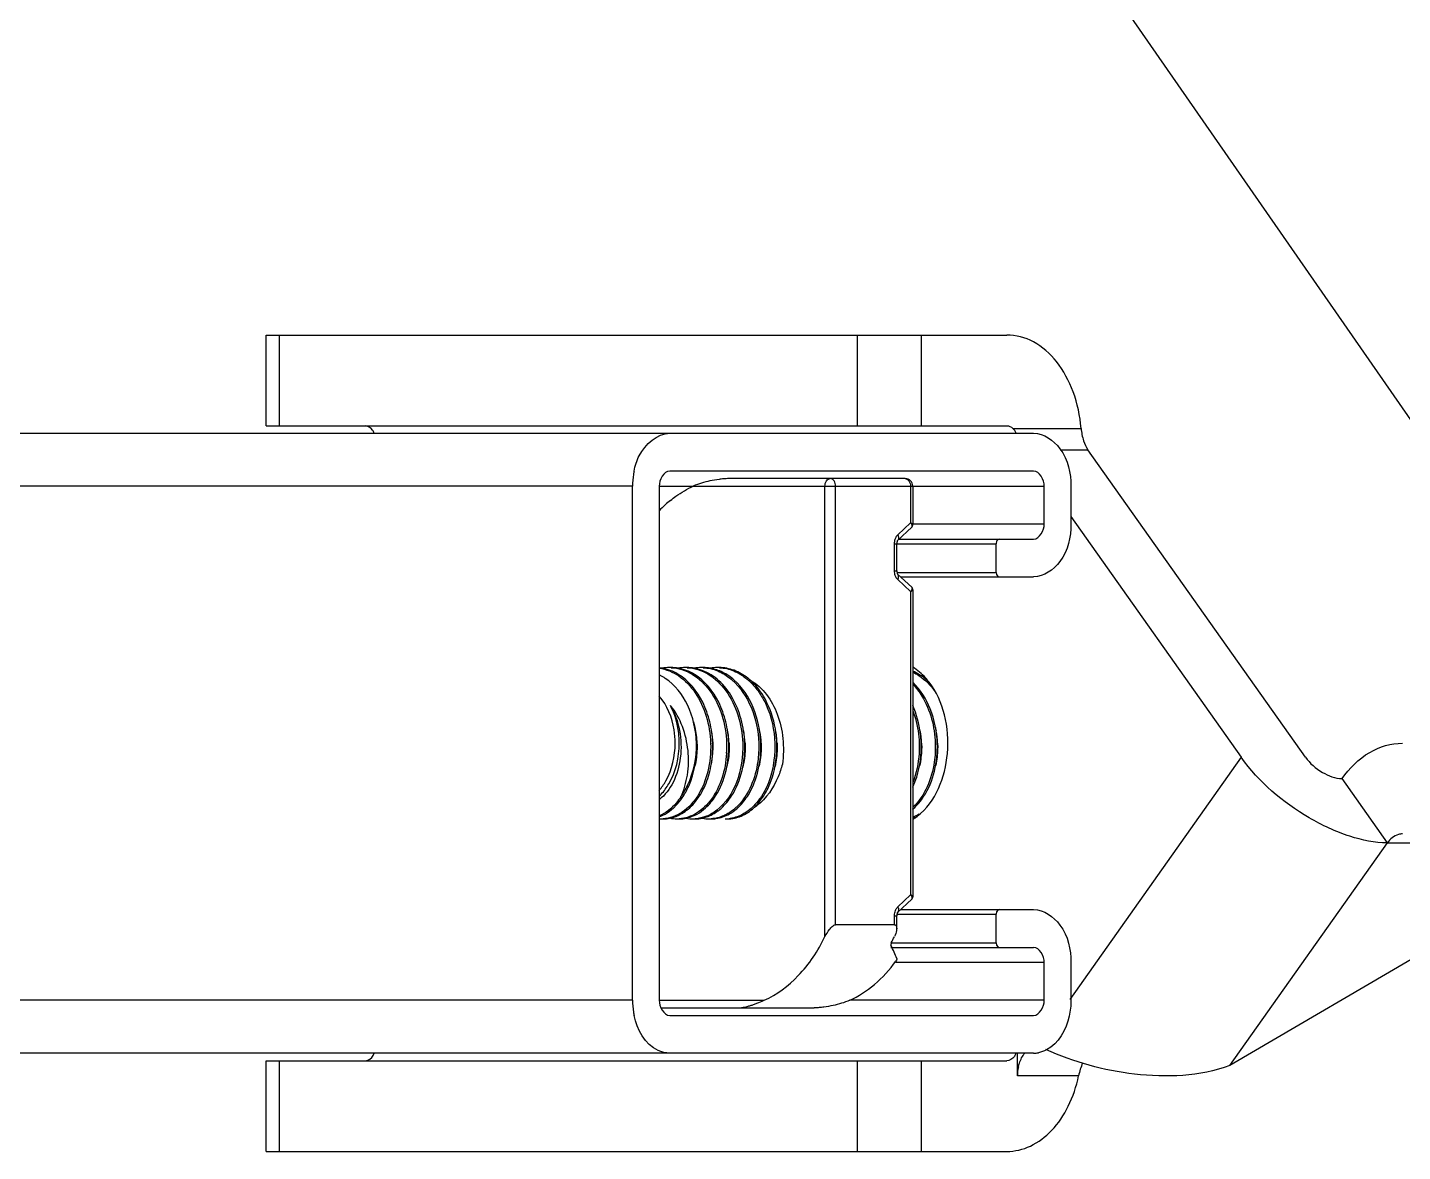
# Model space of a CAD drawing. Extents: x 27938 to 650306, y -92720 to 1524912.
# Drawn here: x 329555 to 330611, y 845778 to 846641 of the extents above; entities that cross this region are included whole.
import ezdxf

# ---------------------------------------------------------------- set-up
doc = ezdxf.new("R2010")
doc.units = 0
doc.header["$LTSCALE"] = 1000
doc.header["$MEASUREMENT"] = 0
doc.styles.get("Standard").update_dxf_attribs({"font": 'gbenor.shx', "bigfont": 'gbcbig.shx'})
doc.dimstyles.get("Standard").update_dxf_attribs({"dimtxt": 0.18, "dimasz": 0.18, "dimexe": 0.18, "dimexo": 0.0625, "dimgap": 0.09, "dimtad": 0, "dimtih": 1, "dimtoh": 1, "dimdec": 4, "dimzin": 0, "dimdsep": 46, "dimtxsty": 'Standard', "dimcen": 0.09, "dimadec": 0, "dimazin": 0, "dimtfac": 1, "dimtdec": 4, "dimtofl": 0, "dimtmove": 0, "dimatfit": 3, "dimfxl": 1, "dimtolj": 1, "dimtzin": 0, "dimarcsym": 0})

msp = doc.modelspace()

# ---------------------------------------------------------------- linework, layer by layer
at = {"linetype": 'Continuous'}
for p, q in [((329738.1, 846405.2), (330306.8, 846405.2)), ((329738.1, 846335.5), (329738.1, 846405.2)), ((329748.3, 846335.5), (329748.3, 846405.2)), ((330191.9, 846405.2), (330191.9, 846335.5)), ((330241.1, 846405.2), (330241.1, 846335.5)), ((329738.1, 846335.5), (330306.8, 846335.5)), ((326517.7, 846329.7), (330327.4, 846329.7)), ((330311.4, 846333.5), (330363.9, 846333.5)), ((330347.9, 846317.1), (330369.2, 846317.1)), ((330536.2, 846080.8), (330369.2, 846317.1)), ((330327.4, 846300.7), (330048.1, 846300.7)), ((330228.8, 846294.9), (330093.3, 846294.9)), ((330019.4, 846289.1), (326488.9, 846289.1)), ((330019.4, 845894.1), (330019.4, 846289.1)), ((330039.9, 846289.1), (330335.6, 846289.1)), ((330039.9, 846289.1), (330039.9, 845894.1)), ((330167.2, 845943), (330167.2, 846289.1)), ((330175.4, 845952.2), (330175.4, 846289.1)), ((330232.9, 846289.1), (330232.9, 846260.8)), ((330234.6, 846289.1), (330234.6, 846259.5)), ((330335.6, 846260), (330335.6, 846289.1)), ((330356.1, 846289.1), (330356.1, 846260)), ((330356.1, 846265.8), (330486.9, 846080.8)), ((330223, 846247.4), (330233.8, 846257.5)), ((330223.2, 846251.6), (330232.9, 846260.8)), ((330335.6, 846260), (330234.6, 846260)), ((330220.6, 846244.8), (330222.3, 846244.8)), ((330220.6, 846224.1), (330220.6, 846244.8)), ((330222.3, 846224.1), (330222.3, 846244.8)), ((330223, 846244.9), (330298.6, 846244.9)), ((330224.1, 846248.4), (330327.4, 846248.4)), ((330298.6, 846222.8), (330298.6, 846244.9)), ((330220.6, 846224.1), (330222.3, 846224.1)), ((330222.3, 846222.8), (330298.6, 846222.8)), ((330233.8, 846211.4), (330223, 846221.6)), ((330225.4, 846219.4), (330327.4, 846219.4)), ((330232.9, 846208.1), (330223.2, 846217.3)), ((330234.6, 846209.4), (330234.6, 845973.7)), ((330232.9, 846208.1), (330232.9, 845975.1)), ((330486.9, 846080.8), (330355.3, 845894.7)), ((330599.1, 846015.1), (330564.3, 846064.4)), ((330114.2, 846043.1), (330114.2, 846043)), ((330234.6, 846041), (330234.7, 846041.1)), ((330770.2, 846015.1), (330478.1, 845844)), ((330478.1, 845844), (330599.1, 846015.1)), ((330599.1, 846015.1), (330770.2, 846015.1)), ((330223, 845961.6), (330233.8, 845971.7)), ((330223.2, 845965.9), (330232.9, 845975.1)), ((330220.6, 845959.1), (330222.3, 845959.1)), ((330220.6, 845952.2), (330220.6, 845959.1)), ((330222.3, 845949.3), (330222.3, 845959.1)), ((330223, 845960.3), (330298.6, 845960.3)), ((330225.4, 845963.8), (330327.4, 845963.8)), ((330298.6, 845938.3), (330298.6, 845960.3)), ((330220.6, 845952.2), (330175.4, 845952.2)), ((330217.9, 845934.8), (330327.4, 845934.8)), ((330218.2, 845938.3), (330298.6, 845938.3)), ((330335.6, 845923.2), (330221.7, 845923.2)), ((330335.6, 845894.1), (330335.6, 845923.2)), ((330356.1, 845923.2), (330356.1, 845894.1)), ((330019.4, 845894.1), (326488.9, 845894.1)), ((330039.9, 845894.1), (330120.4, 845894.1)), ((330335.6, 845894.1), (330186.2, 845894.1)), ((330041.1, 845888.3), (330159, 845888.3)), ((330048.1, 845882.5), (330327.4, 845882.5)), ((330327.4, 845853.5), (326517.7, 845853.5)), ((330315.1, 845836.1), (330315.1, 845853.5)), ((329738.1, 845847.7), (330306.8, 845847.7)), ((329738.1, 845778), (329738.1, 845847.7)), ((329748.3, 845778), (329748.3, 845847.7)), ((330191.9, 845847.7), (330191.9, 845778)), ((330241.1, 845847.7), (330241.1, 845778)), ((330362, 845836.1), (330315.1, 845836.1)), ((329738.1, 845778), (330306.8, 845778))]:
    msp.add_line(p, q, dxfattribs=at)
for points in [[(330233.8, 846257.5), (330234.2, 846258.1), (330234.6, 846259), (330234.6, 846259.5)], [(330301.1, 846248.4), (330299.9, 846247.9), (330299, 846246.7), (330298.6, 846244.9)], [(330298.6, 846222.8), (330299, 846221.1), (330299.9, 846219.8), (330301.1, 846219.4)], [(330234.6, 846209.4), (330234.6, 846209.9), (330234.2, 846210.9), (330233.8, 846211.4)], [(330233.8, 845971.7), (330234.2, 845972.3), (330234.6, 845973.2), (330234.6, 845973.7)], [(330301.1, 845963.8), (330299.9, 845963.3), (330299, 845962.1), (330298.6, 845960.3)], [(330298.6, 845938.3), (330299, 845936.5), (330299.9, 845935.2), (330301.1, 845934.8)]]:
    msp.add_lwpolyline(points, dxfattribs=at)
for centre, radius, start, end in [((330076.3, 846289.1), 56.9, 170.8706, 180.0189), ((330074, 846289.4), 54.6, 168.0323, 170.8417), ((330228.8, 846289.1), 5.81, 0.0008, 89.9997), ((330109.8, 846203.3), 96.7, 132.2494, 136.358), ((330105.8, 846207.6), 90.9, 129.0927, 132.2364), ((330036.8, 846117.3), 32.3, 80.3751, 84.4432), ((330047.6, 846117.5), 32.2, 90.0285, 99.7678), ((330047.6, 846117.8), 31.9, 87.2551, 89.9991), ((330049.1, 846117.5), 32.2, 80.3723, 89.9727), ((330059.9, 846117.5), 32.2, 90.0287, 99.7738), ((330059.9, 846117.8), 31.9, 87.2555, 89.9991), ((330061.4, 846117.5), 32.2, 80.4459, 89.9733), ((330072.3, 846117.5), 32.2, 90.0295, 99.8495), ((330072.2, 846117.8), 31.9, 87.2568, 89.9994), ((330073.8, 846117.5), 32.2, 80.2978, 89.9719), ((330084.6, 846117.5), 32.2, 90.0281, 99.7019), ((330084.6, 846117.8), 31.9, 87.2538, 89.9988), ((330232.4, 846117.7), 31.9, 85.2522, 85.9354), ((330025.5, 846112.8), 34.4, 63.5744, 65.0891), ((330024.6, 846111.1), 36.3, 56.5344, 63.5229), ((330066.3, 846106.5), 44.8, 48.9749, 50.151), ((330078.6, 846106.4), 44.9, 48.9047, 50.1545), ((330080.4, 846106.7), 44.5, 48.5808, 51.7009), ((330025.3, 846088.9), 68.3, 2.6208, 12.1431), ((330051.1, 846089.1), 67.1, 9.9766, 12.3915), ((330186.8, 846089.1), 67, 10.0474, 12.8466), ((330014.1, 846089.1), 67.2, 10.3971, 11.1552), ((330012.7, 846088.8), 68.6, 2.295, 10.3772), ((330037.3, 846088.8), 68.6, 2.3067, 10.3321), ((330049.6, 846088.8), 68.7, 2.3016, 9.9623), ((330062, 846088.8), 68.5, 2.2934, 11.0117), ((330172.9, 846088.8), 68.6, 2.3085, 10.5001), ((330185.1, 846088.8), 68.6, 2.3022, 10.0331), ((330016.1, 846088.5), 65.2, 347.8291, 355.9004), ((329999.2, 846088.8), 81.8, 356.5721, 1.9395), ((330013.9, 846088.8), 67.4, 355.8491, 356.9396), ((330012.6, 846088.8), 68.7, 356.9521, 2.315), ((330010, 846088.8), 81.8, 356.5721, 1.9395), ((330024.8, 846088.8), 68.8, 2.3018, 2.6424), ((330012.9, 846076.6), 37.4, 316.5033, 319.9507), ((330062.6, 846069.7), 37.6, 307.1601, 312.102), ((330073.4, 846071.4), 39.8, 312.0605, 313.6644), ((330072.9, 846071.9), 40.5, 313.6609, 314.0569), ((330085.7, 846071.4), 39.9, 312.4961, 313.7201), ((330093.5, 846072.3), 35.8, 302.2044, 303.4513), ((330085.2, 846071.9), 40.5, 313.7181, 314.1483), ((330093.1, 846073), 36.6, 303.4531, 305.1516), ((330092.6, 846073.6), 37.4, 305.3027, 306.169), ((330092.4, 846074), 37.8, 306.1687, 306.7757), ((330210.1, 846070.1), 38.1, 310.3317, 310.9122), ((330029.8, 846063), 29.6, 289.9854, 294.6778), ((330041.4, 846059.8), 26.3, 266.6402, 273.3139), ((330043, 846060.1), 26.6, 270.0344, 280.5963), ((330053.8, 846060.3), 26.8, 257.1575, 269.9363), ((330053.8, 846059.8), 26.3, 269.9968, 273.3214), ((330055.3, 846060.2), 26.7, 270.0483, 281.6438), ((330066.1, 846060.2), 26.7, 258.1912, 269.9496), ((330066.1, 846059.8), 26.3, 270.0016, 273.3105), ((330067.6, 846060.2), 26.7, 270.0409, 281.7748), ((330078.4, 846060.2), 26.7, 258.2983, 269.9524), ((330078.4, 846059.9), 26.4, 269.9972, 273.3444), ((330090.7, 846059.9), 26.4, 270.0046, 273.3415), ((330090.7, 846060), 26.5, 273.3436, 276.9173), ((330090.7, 846060.1), 26.6, 276.9162, 277.9113), ((330227.9, 846061.4), 28, 283.8983, 290.6505), ((330238.1, 846060.5), 27, 262.6023, 264.1459), ((330212.6, 846068.5), 41.7, 302.0027, 307.7253), ((330227.6, 846062.3), 28.9, 290.6208, 291.4158), ((330099, 846002.4), 135.3, 331.7354, 333.9434), ((330076.3, 845894.1), 56.9, 179.9811, 189.1294), ((330074, 845893.8), 54.6, 189.1583, 191.9677), ((330327.4, 845874), 20.5, 270.0315, 280.6139), ((330347.3, 845836.1), 32.3, 167.7721, 180.0446)]:
    msp.add_arc(centre, radius, start, end, dxfattribs=at)
msp.add_ellipse((330063.7, 846015.3), major_axis=(-158.3, 118.4), ratio=0.292406, start_param=3.562723, end_param=3.670193, dxfattribs=at)
for points, knots in [([(330363.9, 846333.5), (330363.1, 846343.1), (330359.3, 846361.3), (330346.8, 846384.8), (330328.9, 846401.1), (330313.9, 846405.2), (330306.8, 846405.2)], [0, 0, 0, 0, 0.28821, 0.553531, 0.788229, 1, 1, 1, 1]), ([(329821.1, 846329.8), (329820.8, 846330.6), (329819.3, 846333.4), (329816.2, 846335.5), (329814, 846335.5)], [0, 0, 0, 0, 0.2888, 1, 1, 1, 1]), ([(330020.6, 846300.7), (330021.4, 846304.8), (330025.4, 846317.8), (330038.4, 846329.7), (330048.1, 846329.7)], [0, 0, 0, 0, 0.296451, 1, 1, 1, 1]), ([(330327.4, 846329.7), (330335.2, 846329.7), (330352.3, 846317.6), (330356.1, 846299), (330356.1, 846289.1)], [0, 0, 0, 0, 0.440233, 1, 1, 1, 1]), ([(330093.3, 846294.9), (330092, 846294.9), (330089.5, 846294.7), (330084.7, 846294.2), (330076.8, 846292.8), (330070.2, 846290.9), (330066.1, 846289.1)], [0, 0, 0, 0, 0.138161, 0.267841, 0.521134, 1, 1, 1, 1]), ([(330167.2, 846289.1), (330167.2, 846290.5), (330167.7, 846292.6), (330169.6, 846294.5), (330170.8, 846294.9), (330171.3, 846294.9)], [0, 0, 0, 0, 0.552527, 0.789194, 1, 1, 1, 1]), ([(330175.4, 846289.1), (330175.4, 846290.5), (330174.9, 846292.6), (330173, 846294.5), (330171.9, 846294.9), (330171.3, 846294.9)], [0, 0, 0, 0, 0.552515, 0.789179, 1, 1, 1, 1]), ([(330228.8, 846294.9), (330229.4, 846294.9), (330230.5, 846294.5), (330232.4, 846292.6), (330232.9, 846290.5), (330232.9, 846289.1)], [0, 0, 0, 0, 0.210821, 0.447485, 1, 1, 1, 1]), ([(330048.5, 846278.1), (330049.9, 846279.2), (330055.4, 846283.4), (330061.4, 846287), (330066.1, 846289.1)], [0, 0, 0, 0, 0.256773, 1, 1, 1, 1]), ([(330221.2, 846248.4), (330221.3, 846248.7), (330221.8, 846249.9), (330222.5, 846251), (330223.2, 846251.6)], [0, 0, 0, 0, 0.265871, 1, 1, 1, 1]), ([(330223.2, 846251.6), (330223.3, 846251.3), (330223.7, 846250.3), (330223.9, 846249.1), (330223.6, 846248.4)], [0, 0, 0, 0, 0.286288, 1, 1, 1, 1]), ([(330234.6, 846259.5), (330234.6, 846259.7), (330234, 846260.3), (330233.4, 846260.6), (330232.9, 846260.8)], [0, 0, 0, 0, 0.344146, 1, 1, 1, 1]), ([(330232.9, 846260.8), (330233.2, 846260.5), (330233.6, 846259.9), (330234.2, 846258.8), (330234.1, 846257.8), (330233.8, 846257.5)], [0, 0, 0, 0, 0.333929, 0.607776, 1, 1, 1, 1]), ([(330356.1, 846260), (330356.1, 846250), (330352.3, 846231.5), (330335.2, 846219.4), (330327.4, 846219.4)], [0, 0, 0, 0, 0.559767, 1, 1, 1, 1]), ([(330223, 846247.4), (330222.8, 846247.2), (330222.5, 846246.3), (330222.3, 846245.5), (330222.3, 846244.8)], [0, 0, 0, 0, 0.30582, 1, 1, 1, 1]), ([(330221.7, 846219.3), (330221.5, 846219.7), (330220.9, 846221.2), (330220.6, 846222.8), (330220.6, 846224.1)], [0, 0, 0, 0, 0.240525, 1, 1, 1, 1]), ([(330222.3, 846224.1), (330222.3, 846223.5), (330222.5, 846222.6), (330222.8, 846221.7), (330223, 846221.6)], [0, 0, 0, 0, 0.694252, 1, 1, 1, 1]), ([(330223.7, 846219.4), (330223.8, 846219.6), (330223.8, 846220.4), (330223.4, 846221.2), (330223, 846221.6)], [0, 0, 0, 0, 0.28225, 1, 1, 1, 1]), ([(330223.2, 846217.3), (330223.2, 846217.5), (330223.5, 846218.2), (330223.7, 846218.9), (330223.7, 846219.4)], [0, 0, 0, 0, 0.268193, 1, 1, 1, 1]), ([(330233.8, 846211.4), (330234.1, 846211.1), (330234.2, 846210.1), (330233.6, 846209), (330233.2, 846208.4), (330232.9, 846208.1)], [0, 0, 0, 0, 0.392224, 0.666072, 1, 1, 1, 1]), ([(330232.9, 846208.1), (330233.4, 846208.3), (330234, 846208.6), (330234.6, 846209.2), (330234.6, 846209.4)], [0, 0, 0, 0, 0.655854, 1, 1, 1, 1]), ([(330039.9, 846149.3), (330045.3, 846148.5), (330056.2, 846143.9), (330068.7, 846130.4), (330077, 846112.3), (330079.2, 846098.6), (330079.4, 846091.6)], [0, 0, 0, 0, 0.215505, 0.454836, 0.719949, 1, 1, 1, 1]), ([(330049.1, 846149.6), (330054.7, 846149.4), (330066.5, 846145.5), (330080.1, 846132), (330089.1, 846113.2), (330091.5, 846098.9), (330091.7, 846091.6)], [0, 0, 0, 0, 0.214467, 0.452313, 0.717875, 1, 1, 1, 1]), ([(330061.4, 846149.6), (330067, 846149.4), (330078.8, 846145.5), (330092.4, 846132), (330101.4, 846113.2), (330103.8, 846098.9), (330104.1, 846091.6)], [0, 0, 0, 0, 0.21447, 0.452312, 0.717875, 1, 1, 1, 1]), ([(330105.6, 846091.6), (330105.4, 846097.8), (330103.6, 846110), (330096.9, 846126.7), (330086.8, 846139.9), (330077.7, 846145.8), (330073, 846147.5)], [0, 0, 0, 0, 0.274983, 0.538444, 0.780702, 1, 1, 1, 1]), ([(330073.8, 846149.6), (330077.5, 846149.5), (330085.3, 846147.7), (330092, 846143.4), (330095.1, 846140.9)], [0, 0, 0, 0, 0.48565, 1, 1, 1, 1]), ([(330097.5, 846140.1), (330094.8, 846142.5), (330089.1, 846146.4), (330082.5, 846148.6), (330079.2, 846149.2)], [0, 0, 0, 0, 0.514229, 1, 1, 1, 1]), ([(330108, 846141.6), (330104.8, 846144.1), (330097.9, 846148.2), (330089.9, 846149.7), (330086.1, 846149.7)], [0, 0, 0, 0, 0.513461, 1, 1, 1, 1]), ([(330086.1, 846149.6), (330089.9, 846149.5), (330097.6, 846147.7), (330104.3, 846143.4), (330107.4, 846140.9)], [0, 0, 0, 0, 0.485653, 1, 1, 1, 1]), ([(330234.6, 846146.3), (330236.3, 846145.5), (330243, 846141.6), (330248.5, 846135.9), (330251.8, 846131.1)], [0, 0, 0, 0, 0.2375, 1, 1, 1, 1]), ([(330247.2, 846138.5), (330246.3, 846139.7), (330242.7, 846144), (330238.3, 846147.8), (330234.7, 846150)], [0, 0, 0, 0, 0.261524, 1, 1, 1, 1]), ([(330068.6, 846091.6), (330068.2, 846101.7), (330064.1, 846120.6), (330052, 846136.5), (330044.6, 846141.4)], [0, 0, 0, 0, 0.532671, 1, 1, 1, 1]), ([(330081, 846091.6), (330080.8, 846097.1), (330079.3, 846108), (330072.6, 846127.2), (330062.7, 846139.6), (330054.6, 846144.5)], [0, 0, 0, 0, 0.271371, 0.533962, 1, 1, 1, 1]), ([(330093.3, 846091.6), (330093.1, 846097.1), (330091.6, 846108), (330084.9, 846127.2), (330075, 846139.6), (330066.9, 846144.5)], [0, 0, 0, 0, 0.271375, 0.53397, 1, 1, 1, 1]), ([(330095.8, 846140.3), (330102.2, 846134.7), (330112.5, 846119), (330116.1, 846101), (330116.4, 846091.6)], [0, 0, 0, 0, 0.474878, 1, 1, 1, 1]), ([(330117.9, 846091.6), (330117.6, 846101), (330114, 846118.9), (330103.8, 846134.5), (330097.5, 846140.1)], [0, 0, 0, 0, 0.524911, 1, 1, 1, 1]), ([(330108.1, 846140.2), (330109, 846139.5), (330112.4, 846136.3), (330115.4, 846132.5), (330117.3, 846129.6)], [0, 0, 0, 0, 0.24222, 1, 1, 1, 1]), ([(330122.7, 846122.7), (330121.9, 846124.4), (330118.5, 846130.8), (330113.8, 846136.6), (330109.8, 846140.1)], [0, 0, 0, 0, 0.261995, 1, 1, 1, 1]), ([(330110, 846139.9), (330119.7, 846134.7), (330130.5, 846118.6), (330135.6, 846095.2), (330135.4, 846082), (330134.5, 846075.5)], [0, 0, 0, 0, 0.458247, 0.725794, 1, 1, 1, 1]), ([(330253.5, 846091.6), (330253.2, 846100.5), (330249.8, 846117.7), (330240.6, 846132.8), (330234.7, 846138.5)], [0, 0, 0, 0, 0.522651, 1, 1, 1, 1]), ([(330234.7, 846137), (330237.3, 846134.2), (330247.2, 846121), (330251.5, 846104.1), (330251.9, 846091.6)], [0, 0, 0, 0, 0.234346, 1, 1, 1, 1]), ([(330238.1, 846035.5), (330252.3, 846046.4), (330263.7, 846076.1), (330260.7, 846113), (330252.8, 846131.2), (330247.2, 846138.5)], [0, 0, 0, 0, 0.482028, 0.751377, 1, 1, 1, 1]), ([(330247.2, 846138.5), (330246.6, 846139), (330244.3, 846141.1), (330241.9, 846143), (330239.9, 846144.2)], [0, 0, 0, 0, 0.255821, 1, 1, 1, 1]), ([(330052.2, 846091.6), (330052.2, 846095), (330051.2, 846107.9), (330046.2, 846120.7), (330039.9, 846127.8)], [0, 0, 0, 0, 0.26712, 1, 1, 1, 1]), ([(330117.3, 846129.6), (330119.1, 846126.9), (330125.5, 846115.2), (330128.4, 846101.7), (330128.7, 846091.6)], [0, 0, 0, 0, 0.239817, 1, 1, 1, 1]), ([(330048.5, 846120.6), (330051.9, 846114.8), (330056.6, 846101.4), (330057.2, 846080.8), (330052, 846061.9), (330044.4, 846051.7), (330039.9, 846048.2)], [0, 0, 0, 0, 0.260662, 0.529454, 0.781926, 1, 1, 1, 1]), ([(330056.6, 846050.5), (330059, 846055.7), (330062.4, 846067.6), (330063, 846092.1), (330056.4, 846111.1), (330048.5, 846120.6)], [0, 0, 0, 0, 0.237444, 0.494066, 1, 1, 1, 1]), ([(330055.3, 846091.6), (330055.3, 846094.2), (330054.8, 846104.2), (330052, 846114.1), (330048.5, 846120.6)], [0, 0, 0, 0, 0.258787, 1, 1, 1, 1]), ([(330130.2, 846091.6), (330130.2, 846094.3), (330129.3, 846105), (330126.2, 846115.6), (330122.7, 846122.7)], [0, 0, 0, 0, 0.255492, 1, 1, 1, 1]), ([(330241.1, 846091.6), (330241, 846094.1), (330240.3, 846104), (330237.6, 846113.8), (330234.6, 846120.6)], [0, 0, 0, 0, 0.254579, 1, 1, 1, 1]), ([(330234.8, 846116.5), (330235.5, 846114.5), (330238.1, 846106.5), (330239.4, 846098), (330239.6, 846091.6)], [0, 0, 0, 0, 0.246186, 1, 1, 1, 1]), ([(330066.2, 846108), (330066.6, 846106.7), (330068, 846101.3), (330068.7, 846095.8), (330068.9, 846091.6)], [0, 0, 0, 0, 0.247978, 1, 1, 1, 1]), ([(330039.9, 846055.4), (330041.9, 846057.6), (330049.3, 846068.3), (330052.2, 846081.7), (330052.2, 846091.6)], [0, 0, 0, 0, 0.232041, 1, 1, 1, 1]), ([(330041.5, 846052.5), (330043.7, 846054.9), (330052.1, 846066.2), (330055.3, 846080.8), (330055.3, 846091.6)], [0, 0, 0, 0, 0.230765, 1, 1, 1, 1]), ([(330079.4, 846091.6), (330079.7, 846084.3), (330078.3, 846070.2), (330070.9, 846051.5), (330060.5, 846039.8), (330050.6, 846034.8), (330045.5, 846033.7), (330043, 846033.6)], [0, 0, 0, 0, 0.29127, 0.559748, 0.793564, 0.899144, 1, 1, 1, 1]), ([(330054.5, 846036.1), (330058.2, 846037.8), (330065.3, 846043), (330073.4, 846054.2), (330078.9, 846068.2), (330080.5, 846078.6), (330080.9, 846083.9)], [0, 0, 0, 0, 0.214288, 0.453771, 0.717963, 1, 1, 1, 1]), ([(330091.6, 846083.9), (330091.3, 846077.4), (330089, 846064.9), (330081.2, 846048.7), (330069.7, 846037.2), (330059.9, 846033.8), (330055.3, 846033.6)], [0, 0, 0, 0, 0.291869, 0.558505, 0.79223, 1, 1, 1, 1]), ([(330056.6, 846050.5), (330058.5, 846053.2), (330065.8, 846065.8), (330068.6, 846080.6), (330068.6, 846091.6)], [0, 0, 0, 0, 0.235642, 1, 1, 1, 1]), ([(330057.6, 846049.7), (330059.5, 846052.5), (330066.6, 846065.3), (330069, 846080.4), (330068.6, 846091.6)], [0, 0, 0, 0, 0.232823, 1, 1, 1, 1]), ([(330068.9, 846091.6), (330069, 846090.1), (330069, 846084.3), (330068.3, 846078.4), (330067.4, 846074.2)], [0, 0, 0, 0, 0.253883, 1, 1, 1, 1]), ([(330075.5, 846041.9), (330078.5, 846044.6), (330089.9, 846058.7), (330093.8, 846077.7), (330093.3, 846091.6)], [0, 0, 0, 0, 0.224451, 1, 1, 1, 1]), ([(330104.1, 846091.6), (330104.4, 846081.4), (330101.7, 846062.3), (330091, 846045.5), (330084.1, 846040.1)], [0, 0, 0, 0, 0.538365, 1, 1, 1, 1]), ([(330087.8, 846041.8), (330090.7, 846044.5), (330102.2, 846058.6), (330106.1, 846077.7), (330105.6, 846091.6)], [0, 0, 0, 0, 0.224342, 1, 1, 1, 1]), ([(330093.6, 846091.6), (330093.6, 846090), (330093.7, 846083.8), (330092.9, 846077.6), (330091.7, 846073.1)], [0, 0, 0, 0, 0.254333, 1, 1, 1, 1]), ([(330116.4, 846091.6), (330116.5, 846086.9), (330115.7, 846069.8), (330108.9, 846052.3), (330100.2, 846043.4)], [0, 0, 0, 0, 0.273251, 1, 1, 1, 1]), ([(330101.1, 846042.8), (330103.9, 846045.5), (330114.7, 846059.5), (330118.4, 846078), (330117.9, 846091.6)], [0, 0, 0, 0, 0.225526, 1, 1, 1, 1]), ([(330105.9, 846091.6), (330105.9, 846090), (330106, 846083.9), (330105.2, 846077.8), (330104.1, 846073.3)], [0, 0, 0, 0, 0.254251, 1, 1, 1, 1]), ([(330118.2, 846091.6), (330118.3, 846090.1), (330118.3, 846084.2), (330117.6, 846078.3), (330116.6, 846074)], [0, 0, 0, 0, 0.253963, 1, 1, 1, 1]), ([(330128.7, 846091.6), (330128.8, 846087.8), (330128.4, 846073.7), (330124.1, 846059.5), (330118.4, 846050.8)], [0, 0, 0, 0, 0.265033, 1, 1, 1, 1]), ([(330123.5, 846057.2), (330124.7, 846059.7), (330129, 846070.7), (330130.6, 846082.6), (330130.2, 846091.6)], [0, 0, 0, 0, 0.238711, 1, 1, 1, 1]), ([(330130.5, 846091.6), (330130.6, 846090.1), (330130.6, 846084.1), (330129.9, 846078.2), (330128.9, 846073.8)], [0, 0, 0, 0, 0.254029, 1, 1, 1, 1]), ([(330234.7, 846057.9), (330235.9, 846060.4), (330240, 846071.2), (330241.4, 846082.9), (330241.1, 846091.6)], [0, 0, 0, 0, 0.239221, 1, 1, 1, 1]), ([(330239.6, 846091.6), (330239.7, 846089), (330239.5, 846078.7), (330237.4, 846068.5), (330234.7, 846061.4)], [0, 0, 0, 0, 0.257702, 1, 1, 1, 1]), ([(330251.9, 846091.6), (330252.1, 846086.7), (330251.2, 846069.2), (330244, 846051.2), (330234.7, 846042.4)], [0, 0, 0, 0, 0.274679, 1, 1, 1, 1]), ([(330235, 846041.3), (330238.1, 846044), (330249.9, 846058.1), (330253.9, 846077.5), (330253.5, 846091.6)], [0, 0, 0, 0, 0.223674, 1, 1, 1, 1]), ([(330241.4, 846091.6), (330241.5, 846090.1), (330241.5, 846084.3), (330240.8, 846078.5), (330239.9, 846074.3)], [0, 0, 0, 0, 0.253826, 1, 1, 1, 1]), ([(330253.7, 846091.6), (330253.8, 846090.2), (330253.8, 846084.5), (330253.2, 846078.8), (330252.3, 846074.6)], [0, 0, 0, 0, 0.253702, 1, 1, 1, 1]), ([(330564.3, 846064.4), (330569.9, 846072.4), (330583.3, 846086), (330602, 846091.6), (330610.7, 846091.6)], [0, 0, 0, 0, 0.528923, 1, 1, 1, 1]), ([(330134.5, 846075.5), (330133.6, 846072.2), (330129.8, 846060.3), (330122.3, 846049.1), (330115, 846043.7)], [0, 0, 0, 0, 0.272049, 1, 1, 1, 1]), ([(330599.1, 846015.1), (330589.4, 846015.1), (330568.2, 846019.5), (330527.9, 846038.4), (330500.4, 846061.8), (330486.9, 846080.8)], [0, 0, 0, 0, 0.218267, 0.476674, 1, 1, 1, 1]), ([(330536.2, 846080.8), (330539.6, 846076.1), (330548.2, 846068.8), (330559, 846064.4), (330564.3, 846064.4)], [0, 0, 0, 0, 0.525314, 1, 1, 1, 1]), ([(330056.6, 846050.5), (330055.5, 846048.8), (330051, 846042.8), (330044.9, 846037.9), (330039.9, 846035.8)], [0, 0, 0, 0, 0.270045, 1, 1, 1, 1]), ([(330118.4, 846050.8), (330118, 846050.1), (330116.2, 846047.5), (330114.1, 846045.1), (330112.5, 846043.4)], [0, 0, 0, 0, 0.257465, 1, 1, 1, 1]), ([(330113.4, 846042.8), (330114.4, 846043.8), (330118.4, 846048.1), (330121.6, 846053.1), (330123.5, 846057.2)], [0, 0, 0, 0, 0.237637, 1, 1, 1, 1]), ([(330042.2, 846036.1), (330042.9, 846036.4), (330046.1, 846038), (330048.9, 846040.1), (330050.9, 846041.9)], [0, 0, 0, 0, 0.242283, 1, 1, 1, 1]), ([(330050.9, 846041.9), (330051.5, 846042.5), (330054, 846044.9), (330056.1, 846047.6), (330057.6, 846049.7)], [0, 0, 0, 0, 0.242115, 1, 1, 1, 1]), ([(330066.8, 846036.1), (330067.6, 846036.4), (330070.7, 846038), (330073.6, 846040.1), (330075.5, 846041.9)], [0, 0, 0, 0, 0.242295, 1, 1, 1, 1]), ([(330084.1, 846040.1), (330081.7, 846038.2), (330076.5, 846035.1), (330070.5, 846033.7), (330067.6, 846033.6)], [0, 0, 0, 0, 0.514497, 1, 1, 1, 1]), ([(330092.3, 846033.5), (330095.9, 846033.5), (330103.4, 846035.1), (330109.7, 846039.4), (330112.6, 846042)], [0, 0, 0, 0, 0.481421, 1, 1, 1, 1]), ([(330100.2, 846043.4), (330099.6, 846042.8), (330097.2, 846040.6), (330094.6, 846038.7), (330092.5, 846037.5)], [0, 0, 0, 0, 0.25833, 1, 1, 1, 1]), ([(330093.8, 846037.3), (330094.4, 846037.6), (330096.6, 846038.9), (330098.6, 846040.5), (330100.1, 846041.8)], [0, 0, 0, 0, 0.244047, 1, 1, 1, 1]), ([(330073, 846034.1), (330074.1, 846034.3), (330078.5, 846035.5), (330082.5, 846037.7), (330085.3, 846039.8)], [0, 0, 0, 0, 0.242284, 1, 1, 1, 1]), ([(330092.5, 846037.5), (330091.6, 846036.9), (330087.6, 846034.9), (330083.2, 846033.7), (330079.9, 846033.6)], [0, 0, 0, 0, 0.258417, 1, 1, 1, 1]), ([(330079.9, 846033.5), (330081.1, 846033.5), (330086, 846033.8), (330090.7, 846035.5), (330093.8, 846037.3)], [0, 0, 0, 0, 0.245448, 1, 1, 1, 1]), ([(330108.3, 846039.7), (330107.3, 846038.9), (330103, 846036.1), (330098.1, 846034.3), (330094.4, 846033.8)], [0, 0, 0, 0, 0.261685, 1, 1, 1, 1]), ([(330610.7, 846021.9), (330609.7, 846021.9), (330605, 846021.3), (330601.2, 846018), (330599.1, 846015.1)], [0, 0, 0, 0, 0.234763, 1, 1, 1, 1]), ([(330234.6, 845973.7), (330234.6, 845974), (330234, 845974.5), (330233.4, 845974.9), (330232.9, 845975.1)], [0, 0, 0, 0, 0.344146, 1, 1, 1, 1]), ([(330232.9, 845975.1), (330233.2, 845974.7), (330233.6, 845974.1), (330234.2, 845973.1), (330234.1, 845972.1), (330233.8, 845971.7)], [0, 0, 0, 0, 0.333929, 0.607776, 1, 1, 1, 1]), ([(330220.6, 845959.1), (330220.6, 845959.5), (330220.7, 845961.1), (330221.1, 845962.8), (330221.7, 845963.8)], [0, 0, 0, 0, 0.258297, 1, 1, 1, 1]), ([(330223, 845961.6), (330222.8, 845961.4), (330222.5, 845960.6), (330222.3, 845959.7), (330222.3, 845959.1)], [0, 0, 0, 0, 0.30582, 1, 1, 1, 1]), ([(330223.7, 845963.8), (330223.8, 845963.6), (330223.8, 845962.8), (330223.4, 845962), (330223, 845961.6)], [0, 0, 0, 0, 0.28225, 1, 1, 1, 1]), ([(330223.2, 845965.9), (330223.2, 845965.7), (330223.5, 845965), (330223.7, 845964.3), (330223.7, 845963.8)], [0, 0, 0, 0, 0.268193, 1, 1, 1, 1]), ([(330327.4, 845963.8), (330335.2, 845963.8), (330352.3, 845951.7), (330356.1, 845933.1), (330356.1, 845923.2)], [0, 0, 0, 0, 0.440233, 1, 1, 1, 1]), ([(330167.2, 845943), (330168.2, 845944.9), (330169.9, 845947.7), (330172.6, 845950.8), (330174.5, 845952.2), (330175.4, 845952.2)], [0, 0, 0, 0, 0.508644, 0.771516, 1, 1, 1, 1]), ([(330220.6, 845952.2), (330220.9, 845952.2), (330221.5, 845952), (330222.2, 845950.9), (330222.3, 845950), (330222.3, 845949.3)], [0, 0, 0, 0, 0.239055, 0.472377, 1, 1, 1, 1]), ([(330222.3, 845949.3), (330222.3, 845948.8), (330222.1, 845946.6), (330221.3, 845944.5), (330220.6, 845943)], [0, 0, 0, 0, 0.232638, 1, 1, 1, 1]), ([(330120.4, 845894.1), (330130.3, 845898.5), (330149.1, 845912.7), (330161.9, 845932.1), (330167.2, 845943)], [0, 0, 0, 0, 0.471513, 1, 1, 1, 1]), ([(330218.2, 845938.3), (330218.1, 845938.2), (330217.9, 845937.6), (330217.7, 845936.8), (330217.9, 845936.4)], [0, 0, 0, 0, 0.298769, 1, 1, 1, 1]), ([(330186.2, 845894.1), (330193, 845897.2), (330206.3, 845905.9), (330216.9, 845917.6), (330221.7, 845924.2)], [0, 0, 0, 0, 0.479966, 1, 1, 1, 1]), ([(330222.4, 845926.2), (330222.4, 845926), (330222.4, 845925.3), (330222, 845924.7), (330221.7, 845924.2)], [0, 0, 0, 0, 0.200734, 1, 1, 1, 1]), ([(330101.5, 845888.3), (330101, 845888.3), (330104, 845888.6), (330105.1, 845888.9), (330107.7, 845889.4), (330110, 845890.1), (330112.5, 845890.9), (330116, 845892.2), (330118.6, 845893.3), (330120.4, 845894.1)], [0, 0, 0, 0, 0.078745, 0.19228, 0.31189, 0.436571, 0.566746, 0.703259, 1, 1, 1, 1]), ([(330186.2, 845894.1), (330182.1, 845892.3), (330175.5, 845890.4), (330167.6, 845889), (330162.8, 845888.5), (330160.3, 845888.3), (330159, 845888.3)], [0, 0, 0, 0, 0.478872, 0.732167, 0.861849, 1, 1, 1, 1]), ([(330356.1, 845894.1), (330356.1, 845890), (330354.7, 845875.7), (330346.6, 845860.8), (330337.4, 845856)], [0, 0, 0, 0, 0.281355, 1, 1, 1, 1]), ([(330048.1, 845853.5), (330045, 845853.5), (330030.9, 845856.8), (330022.8, 845871.8), (330020.6, 845882.4)], [0, 0, 0, 0, 0.221136, 1, 1, 1, 1]), ([(329814, 845847.7), (329814.7, 845847.7), (329817.9, 845848.3), (329820.2, 845851.1), (329821.1, 845853.4)], [0, 0, 0, 0, 0.22722, 1, 1, 1, 1]), ([(330313.9, 845853.4), (330313.6, 845852.6), (330312.2, 845849.8), (330309.1, 845847.7), (330306.8, 845847.7)], [0, 0, 0, 0, 0.2888, 1, 1, 1, 1]), ([(330315.8, 845843), (330316, 845844), (330317, 845847.7), (330318.8, 845851.3), (330320.7, 845853.6)], [0, 0, 0, 0, 0.263866, 1, 1, 1, 1]), ([(330478.1, 845844), (330455.1, 845835.6), (330405.1, 845833.5), (330358.4, 845846.6), (330336.9, 845856.2)], [0, 0, 0, 0, 0.510211, 1, 1, 1, 1]), ([(330306.8, 845778), (330313, 845778), (330326.1, 845781.1), (330342.7, 845793.9), (330355.3, 845812.9), (330360.3, 845828), (330362, 845836.1)], [0, 0, 0, 0, 0.215862, 0.450689, 0.713102, 1, 1, 1, 1])]:
    msp.add_open_spline(points, degree=3, knots=knots, dxfattribs=at)
for points in [[(330306.8, 846335.5), (330308.5, 846335.5), (330310.2, 846334.7), (330311.4, 846333.5)], [(330314.1, 846329.8), (330313.4, 846331.1), (330312.6, 846332.5), (330311.4, 846333.5)], [(330363.9, 846333.5), (330364.2, 846330.3), (330364.8, 846327), (330365.8, 846323.9)], [(330365.8, 846323.9), (330366.6, 846321.5), (330367.7, 846319.2), (330369.2, 846317.1)], [(330048.1, 846300.7), (330043.4, 846300.7), (330039.9, 846293.8), (330039.9, 846289.1)], [(330335.6, 846289.1), (330335.6, 846293.8), (330332.1, 846300.7), (330327.4, 846300.7)], [(330327.4, 846248.4), (330332.1, 846248.4), (330335.6, 846255.3), (330335.6, 846260)], [(330220.6, 846244.8), (330220.6, 846246), (330220.8, 846247.3), (330221.2, 846248.4)], [(330223.6, 846248.4), (330223.5, 846248), (330223.3, 846247.6), (330223, 846247.4)], [(330223.2, 846217.3), (330222.6, 846217.9), (330222.1, 846218.6), (330221.7, 846219.3)], [(330048.4, 846147.5), (330046.4, 846148.3), (330044.3, 846148.9), (330042.2, 846149.2)], [(330054.6, 846144.5), (330052.6, 846145.7), (330050.6, 846146.7), (330048.4, 846147.5)], [(330060.7, 846147.5), (330058.7, 846148.3), (330056.6, 846148.9), (330054.5, 846149.2)], [(330066.9, 846144.5), (330064.9, 846145.7), (330062.9, 846146.7), (330060.7, 846147.5)], [(330073, 846147.5), (330071, 846148.3), (330068.9, 846148.9), (330066.8, 846149.2)], [(330239.9, 846144.2), (330238.2, 846145.3), (330236.5, 846146.2), (330234.6, 846147)], [(330112.5, 846043.4), (330111.2, 846042.1), (330109.8, 846040.9), (330108.3, 846039.7)], [(330047.9, 846034), (330050.1, 846034.4), (330052.4, 846035.1), (330054.5, 846036.1)], [(330060.7, 846034.1), (330062.8, 846034.5), (330064.9, 846035.2), (330066.8, 846036.1)], [(330239.5, 846037), (330238, 846036.1), (330236.3, 846035.4), (330234.6, 846034.9)], [(330221.7, 845963.8), (330222.1, 845964.6), (330222.6, 845965.3), (330223.2, 845965.9)], [(330335.6, 845923.2), (330335.6, 845927.9), (330332.1, 845934.8), (330327.4, 845934.8)], [(330039.9, 845894.1), (330039.9, 845889.4), (330043.4, 845882.5), (330048.1, 845882.5)], [(330327.4, 845882.5), (330332.1, 845882.5), (330335.6, 845889.4), (330335.6, 845894.1)], [(330337.4, 845856), (330335.4, 845855), (330333.3, 845854.2), (330331.1, 845853.8)], [(330365.1, 845845.9), (330363.7, 845842.8), (330362.7, 845839.5), (330362, 845836.1)]]:
    msp.add_open_spline(points, degree=3, dxfattribs=at)

# ---------------------------------------------------------------- leaders
msp.add_leader([(330789.5, 846091.6), (330068.7, 847130)], dimstyle='Standard', override={"dimgap": 20, "dimtad": 0})

doc.saveas('drawing.dxf')
